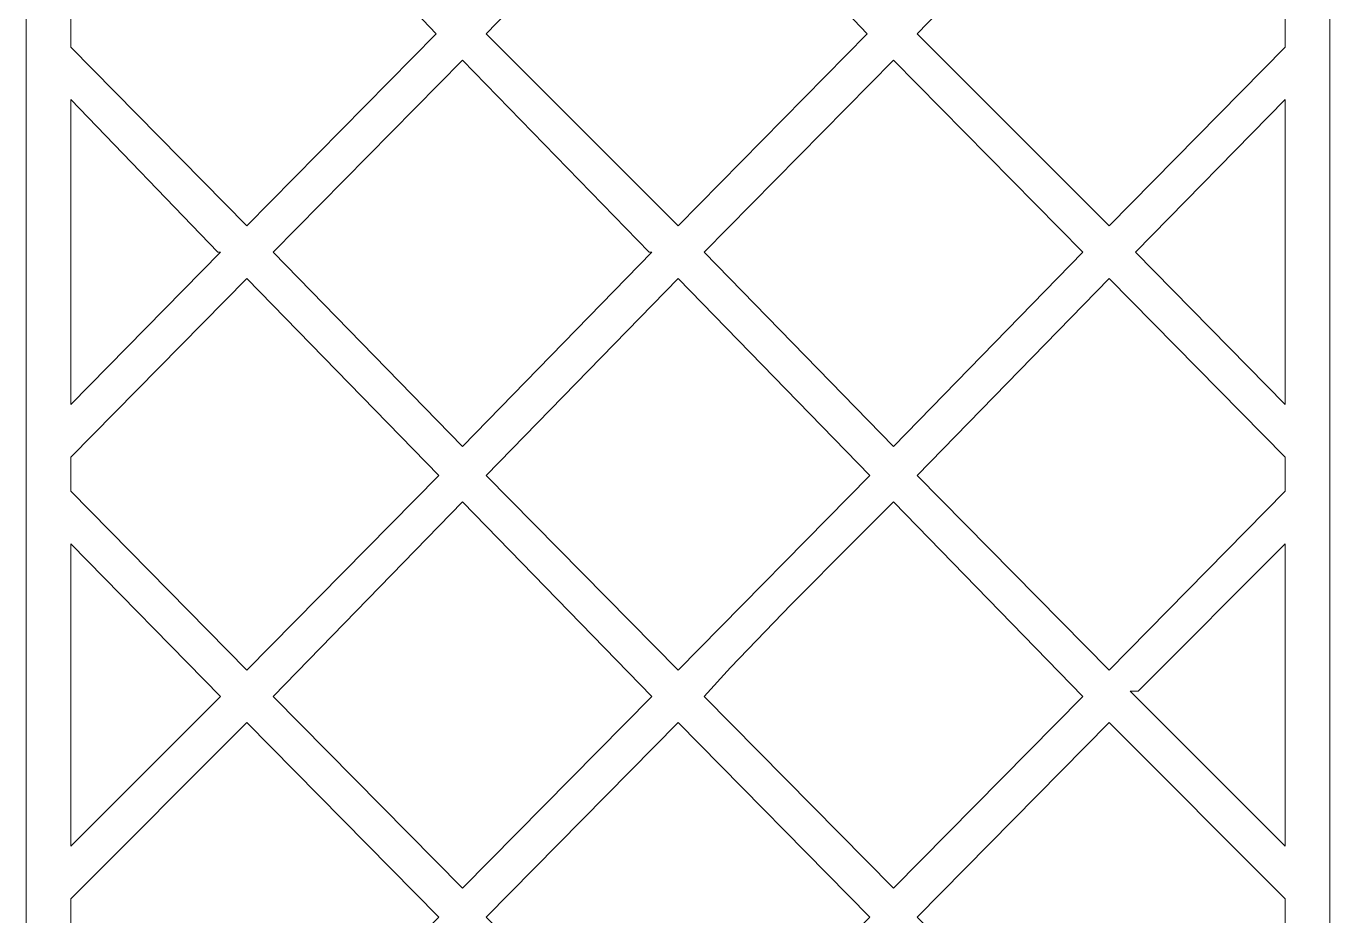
# Model space of a CAD drawing. Extents: x -66030 to 95157, y -13132 to 45879.
# Drawn here: x 46948 to 48886, y 33964 to 35287 of the extents above; entities that cross this region are included whole.
import ezdxf

# ---------------------------------------------------------------- set-up
doc = ezdxf.new("R2010")
doc.units = 0
doc.header["$LTSCALE"] = 100
doc.header["$MEASUREMENT"] = 0
doc.layers.get('0').update_dxf_attribs({"linetype": 'CONTINUOUS'})

msp = doc.modelspace()

# ---------------------------------------------------------------- linework, layer by layer
at = {"lineweight": 0}
for points in [[(46948.5, 36712.3), (48885.8, 36712.3), (48885.8, 31868.9), (46948.5, 31868.9), (46948.5, 36712.3)], [(46948.5, 36712.3), (48885.8, 36712.3), (48885.8, 31868.9), (46948.5, 31868.9), (46948.5, 36712.3)], [(47014.9, 35255.4), (47014.9, 35298.4), (47221.9, 35517.1), (47327.4, 35517.1), (47557.8, 35274.9), (47276.6, 34989.8), (47014.9, 35255.4)], [(47917.2, 34989.8), (47632, 35274.9), (47866.4, 35517.1), (47967.9, 35517.1), (48198.4, 35274.9), (47917.2, 34989.8)], [(48819.4, 35298.4), (48819.4, 35255.4), (48557.7, 34989.8), (48272.6, 35274.9), (48507, 35517.1), (48608.5, 35517.1), (48819.4, 35298.4)], [(47874.2, 34950.7), (47878.1, 34950.7), (47596.9, 34661.7), (47315.6, 34950.7), (47315.6, 34950.7), (47596.9, 35235.9), (47874.2, 34950.7)], [(48237.4, 35235.9), (48518.7, 34950.7), (48237.4, 34661.7), (47956.2, 34950.7), (47956.2, 34950.7), (48237.4, 35235.9)], [(48237.4, 35235.9), (48518.7, 34950.7), (48237.4, 34661.7), (47956.2, 34950.7), (47956.2, 34950.7), (48237.4, 35235.9)], [(47014.9, 34724.2), (47014.9, 35177.3), (47233.6, 34950.7), (47237.5, 34950.7), (47014.9, 34724.2)], [(48819.4, 35177.3), (48819.4, 34724.2), (48596.8, 34950.7), (48596.8, 34950.7), (48819.4, 35177.3)], [(47276.6, 34329.7), (47014.9, 34595.3), (47014.9, 34646.1), (47276.6, 34911.7), (47561.7, 34618.7), (47276.6, 34329.7)], [(47917.2, 34911.7), (48202.3, 34618.7), (47917.2, 34329.7), (47632, 34618.7), (47917.2, 34911.7)], [(48557.7, 34911.7), (48819.4, 34646.1), (48819.4, 34595.3), (48557.7, 34329.7), (48272.6, 34618.7), (48557.7, 34911.7)], [(47596.9, 34579.7), (47878.1, 34290.6), (47596.9, 34005.5), (47315.6, 34290.6), (47596.9, 34579.7)], [(48237.4, 34579.7), (48518.7, 34290.6), (48237.4, 34005.5), (47956.2, 34290.6), (47995.3, 34333.6), (48085.1, 34427.3), (48178.9, 34521.1), (48237.4, 34579.7)], [(48237.4, 34579.7), (48518.7, 34290.6), (48237.4, 34005.5), (47956.2, 34290.6), (47995.3, 34333.6), (48085.1, 34427.3), (48178.9, 34521.1), (48237.4, 34579.7)], [(47014.9, 34068), (47014.9, 34517.2), (47237.5, 34290.6), (47014.9, 34068)], [(48819.4, 34517.2), (48819.4, 34068), (48589, 34298.4), (48600.7, 34298.4), (48819.4, 34517.2)], [(47276.6, 33673.5), (47014.9, 33939.1), (47014.9, 33989.9), (47276.6, 34251.6), (47561.7, 33962.5), (47276.6, 33673.5)], [(47632, 33962.5), (47917.2, 34251.6), (48202.3, 33962.5), (47917.2, 33673.5), (47632, 33962.5)], [(48557.7, 34251.6), (48819.4, 33989.9), (48819.4, 33939.1), (48557.7, 33673.5), (48272.6, 33962.5), (48557.7, 34251.6)]]:
    msp.add_lwpolyline(points, close=True, dxfattribs=at)
for points in [[(47014.9, 35255.4), (47014.9, 35298.4), (47221.9, 35517.1), (47327.4, 35517.1), (47557.8, 35274.9), (47276.6, 34989.8), (47014.9, 35255.4)], [(47917.2, 34989.8), (47632, 35274.9), (47866.4, 35517.1), (47967.9, 35517.1), (48198.4, 35274.9), (47917.2, 34989.8)], [(48819.4, 35298.4), (48819.4, 35255.4), (48557.7, 34989.8), (48272.6, 35274.9), (48507, 35517.1), (48608.5, 35517.1), (48819.4, 35298.4)], [(47874.2, 34950.7), (47878.1, 34950.7), (47596.9, 34661.7), (47315.6, 34950.7), (47315.6, 34950.7), (47596.9, 35235.9), (47874.2, 34950.7)], [(47014.9, 34724.2), (47014.9, 35177.3), (47233.6, 34950.7), (47237.5, 34950.7), (47014.9, 34724.2)], [(48819.4, 35177.3), (48819.4, 34724.2), (48596.8, 34950.7), (48596.8, 34950.7), (48819.4, 35177.3)], [(47276.6, 34329.7), (47014.9, 34595.3), (47014.9, 34646.1), (47276.6, 34911.7), (47561.7, 34618.7), (47276.6, 34329.7)], [(47917.2, 34911.7), (48202.3, 34618.7), (47917.2, 34329.7), (47632, 34618.7), (47917.2, 34911.7)], [(48557.7, 34911.7), (48819.4, 34646.1), (48819.4, 34595.3), (48557.7, 34329.7), (48272.6, 34618.7), (48557.7, 34911.7)], [(47596.9, 34579.7), (47878.1, 34290.6), (47596.9, 34005.5), (47315.6, 34290.6), (47596.9, 34579.7)], [(47014.9, 34068), (47014.9, 34517.2), (47237.5, 34290.6), (47014.9, 34068)], [(48819.4, 34517.2), (48819.4, 34068), (48589, 34298.4), (48600.7, 34298.4), (48819.4, 34517.2)], [(47276.6, 33673.5), (47014.9, 33939.1), (47014.9, 33989.9), (47276.6, 34251.6), (47561.7, 33962.5), (47276.6, 33673.5)], [(47632, 33962.5), (47917.2, 34251.6), (48202.3, 33962.5), (47917.2, 33673.5), (47632, 33962.5)], [(48557.7, 34251.6), (48819.4, 33989.9), (48819.4, 33939.1), (48557.7, 33673.5), (48272.6, 33962.5), (48557.7, 34251.6)]]:
    msp.add_lwpolyline(points, dxfattribs=at)

doc.saveas('drawing.dxf')
